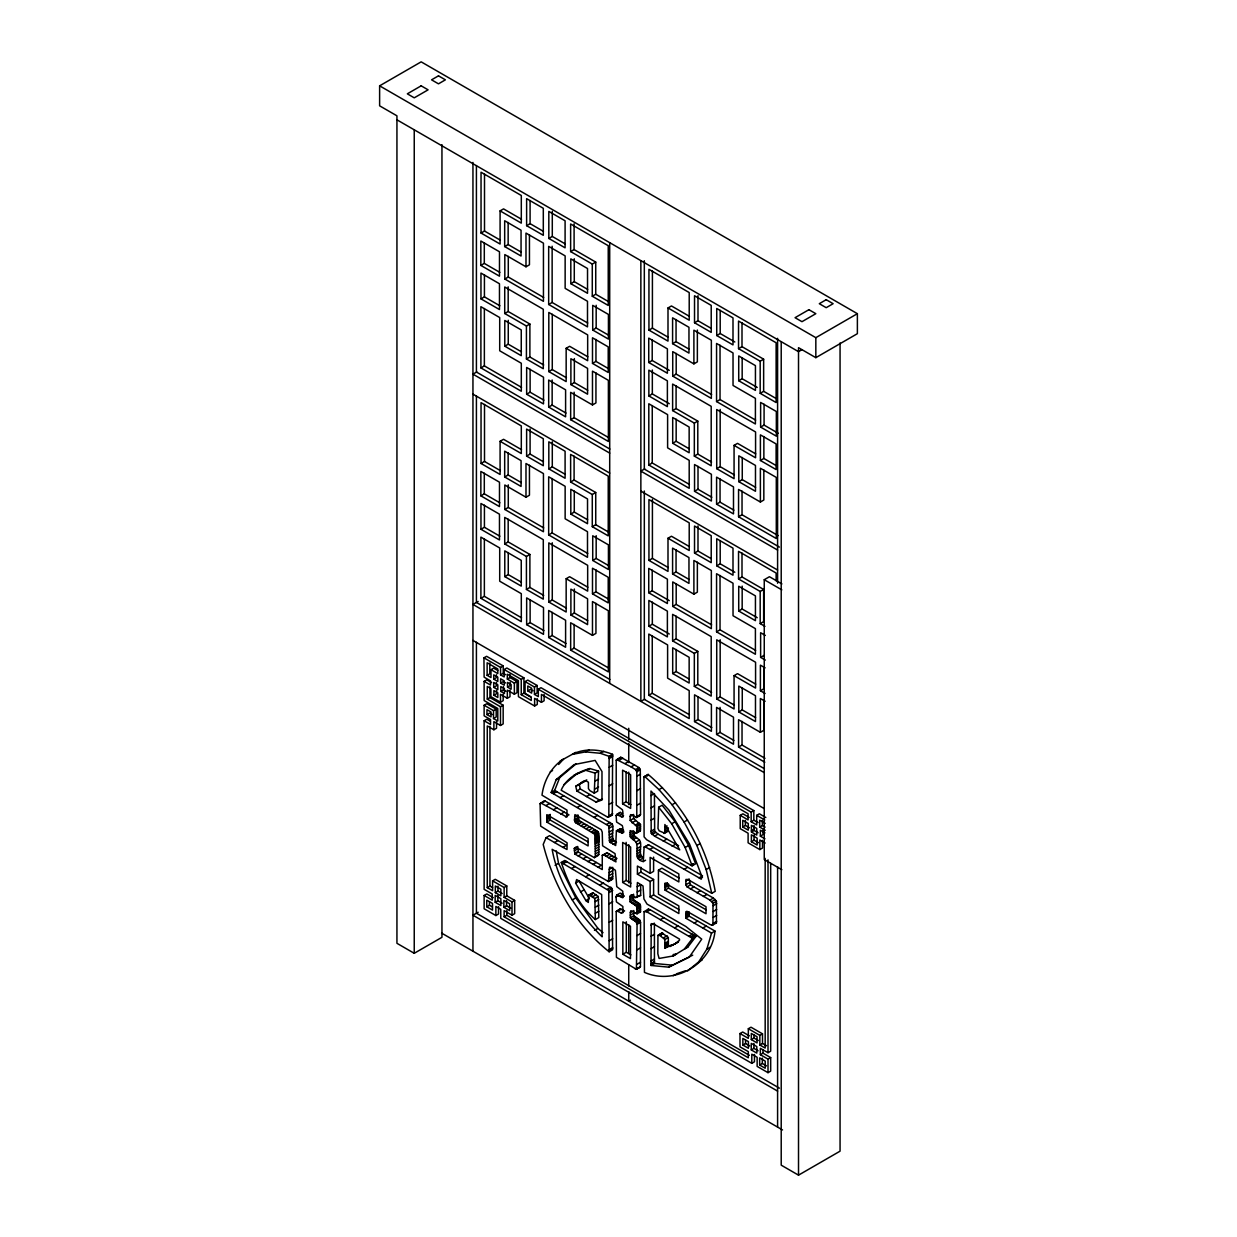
<?xml version="1.0" encoding="UTF-8"?>
<svg xmlns="http://www.w3.org/2000/svg" width="1237" height="1237" viewBox="0 0 1237 1237"><rect width="100%" height="100%" fill="white"/><g stroke="black" fill="none" stroke-linecap="round" stroke-linejoin="round"><path stroke-width="1.5" d="M588.719 894.908L593.203 892.99L598.291 896.531L598.816 917.576L595.353 919.57L594.827 898.526L588.719 894.908L588.302 902.438L585.921 900.629L575.622 883.094L576.643 879.538L601.692 894.552L602.094 936.796C578.236 913.494 558.011 882.584 552.135 849.309L608.48 881.564L612.686 878.919L612.717 867.338L609.253 869.333L608.48 881.564M594.394 857.674L595.353 856.483L594.966 834.418L575.7 822.698L574.509 820.502L574.927 814.611L601.197 829.671L602.233 832.13L602.589 845.768L615.036 853.623L615.933 861.895L603.671 854.813L602.264 855.308L602.264 869.565L574.88 854.025L574.246 848.474L575.777 847.237L594.394 857.674L597.858 855.664L598.816 854.489L598.801 835.068L598.43 832.408L596.713 830.769L579.163 820.703L577.957 814.92L574.494 816.915M608.82 817.054L609.145 756.333L612.609 754.338L612.284 815.059L607.599 817.116L561.181 790.227C566.051 778.475 578.158 771.718 589.941 768.548L598.584 771.13L597.718 791.154L594.255 793.149L589.863 790.613L588.425 788.603L588.425 782.263L586.013 780.717L575.731 786.268L576.844 790.969L596.064 802.071L601.986 800.03L601.986 771.563L595.136 760.399L574.107 764.605L556.233 779.604L551.176 792.453L608.805 826.007L609.578 841.732L615.686 845.551L616.397 830.785L620.711 828.651L623.634 830.336L620.17 832.331L616.397 830.785M609.145 951.763L608.743 890.594L561.258 862.452L564.721 860.457L612.207 888.583L612.609 949.769L609.145 951.763C575.607 925.121 553.681 885.568 543.198 844.454L546.089 837.65L549.553 835.655L566.391 845.366L562.928 847.376L546.089 837.65M616.768 910.927L621.098 912.906L624.561 910.911L620.232 908.932L616.212 911.53L616.413 957.33L636.421 969.344L637.086 924.271L636.081 921.812L630.329 917.777L630.329 912.535L630.824 910.726L637.055 913.834L637.07 907.973L636.189 905.824L630.128 901.819L630.112 896.222L631.04 894.954L635.663 897.552L640.658 895.433L640.658 884.764L637.194 886.759L637.194 897.428M637.055 913.834L640.519 911.839L640.534 905.979L639.653 903.83L633.591 899.825L633.576 894.212M636.421 969.344L640.441 966.746L640.55 922.276L639.544 919.802L633.777 915.782L633.777 910.525M685.762 918.148L689.225 916.153L715.001 931.09L711.538 933.085L685.762 918.148L685.855 911.731L686.937 911.282L710.533 924.75L712.96 924.936L712.976 903.273L709.914 900.057L687.03 886.836L685.824 884.78L685.917 879.461L687.958 879.538L711.77 893.315L715.233 891.32C706.93 846.294 683.087 804.035 648.095 774.393L643.936 776.991L644.09 836.861L646.642 839.737L690.679 865.08L692.148 865.823L695.596 863.813L688.622 845.52L675.139 821.755L662.135 805.241L658.672 807.235L657.976 828.465L659.182 830.847L664.717 833.197L664.887 824.538L679.747 849.865L654.574 836.15L651.203 833.135L650.987 791.031L668.846 809.972L689.519 844.005L701.781 876.244L701.333 879.151L645.157 846.804L644.121 847.036L643.255 861.571C632.927 859.669 639.328 848.412 635.973 841.995L630.251 836.738L630.143 830.599L636.591 833.027L640.426 830.568L640.519 824.692L633.638 818.43L633.607 814.456L630.143 816.466L630.19 820.44L637.055 826.687L636.962 832.578M647.399 775.986L648.095 774.393M637.194 886.759L637.395 882.507L643.024 885.986L643.936 898.943L647.013 904.061L685.886 926.513L701.719 939.146L689.256 957.16L668.629 967.148L650.987 965.463L651.234 923.606L654.636 924.549L679.422 939.053L679.623 940.074L675.093 943.8L664.903 948.052L664.872 939.517L659.831 935.419L657.945 935.419L657.837 953.773L659.105 958.443L673.16 955.954L676.608 953.943L673.098 954.577M650.987 965.463L654.45 963.468L654.404 923.158L650.94 925.168M678.634 845.691L658.038 834.155L654.667 831.14L654.435 793.566L650.987 795.561M613.026 844.314L616.49 842.32C609.068 839.335 614.696 829.764 612.269 824.012L554.64 790.458L551.176 792.453M664.903 948.052L668.367 946.058L668.336 937.522L662.073 932.961L658.61 934.971M712.064 925.353L716.424 922.941L716.439 901.263L713.378 898.062L690.478 884.842L689.179 878.981L685.715 880.976M630.143 816.466L630.607 814.611L636.777 817.441L640.534 814.487L640.287 769.739L639.034 767.605L620.804 757.245L616.212 760.198L616.212 805.101L622.427 809.787L622.876 811.982L622.876 817.116L616.815 814.394L616.119 815.539L616.598 822.033L622.304 825.62L622.845 827.8L622.845 832.996L620.17 832.331M569.005 814.905L545.146 801.004L540.09 803.71L540.662 826.115L567.103 842.799L567.01 849.51L562.928 847.376M639.993 859.885L643.456 857.89C637.024 854.411 643.085 845.258 639.436 839.985L634.179 835.609L633.576 830.8L630.112 832.795M689.225 916.153L689.195 911.916L685.731 913.911M644.106 911.7L648.466 909.087L650.26 909.798L695.967 936.409L692.504 938.404L646.796 911.793L644.106 911.7L644.446 972.359C674.768 985.765 711.816 964.133 715.001 931.09M661.285 934.94L662.073 932.961M609.253 869.333L609.594 867.23L611.093 867.384L615.438 870.291L616.753 886.62L622.799 891.243L622.768 897.753L616.753 895.093L616.011 896.856L616.428 901.912L622.876 906.489L622.845 912.844L621.098 912.906M664.083 833.491L668.181 831.202L668.336 827.816L664.872 829.826M594.255 793.149L595.121 773.14L598.584 771.13M619.551 829.888L619.861 828.79M687.617 970.906L698.719 961.86L706.853 949.166L711.538 933.085M636.777 817.441L636.823 771.749L635.571 769.6L631.071 766.878L616.644 759.58M554.64 790.458L559.696 777.609L576.195 763.755M558.66 764.451L563.593 759.039C551.3 766.677 543.754 780.98 542.007 795.175L567.025 810.111L566.886 817.069L540.615 802.859M592.183 892.898L591.765 895.573M619.057 815.693L622.52 813.699L620.263 812.4L616.119 815.539M544.079 800.865L540.09 803.71M692.504 938.404L684.448 948.98L687.911 946.985L695.967 936.409M635.973 833.228L640.426 830.568M620.232 908.932L616.212 911.53M577.385 773.295L563.995 784.583M647.569 909.705L648.466 909.087M575.731 786.268L586.74 779.851M673.16 955.954L687.911 946.985M441.949 144.667L441.949 937.306L414.24 953.294L396.938 943.305L396.938 115.814L379.62 105.825L379.62 85.832L421.168 61.85L857.38 313.688L857.38 333.681L815.832 357.663L798.514 347.674L798.514 1175.15L781.212 1165.161L781.212 341.675M500.088 210.878L521.303 223.124L521.303 195.477L481.038 172.221L481.038 233.051L500.088 244.045L500.088 210.878L503.552 208.883L521.504 219.243M481.038 233.051L484.502 231.041L500.382 240.21M526.622 225.675L543.306 235.308L543.306 208.295L526.622 198.662L526.622 225.675L530.085 223.665L543.43 231.381M504.681 246.565L521.055 256.028L521.055 230.221L504.681 220.758L504.681 246.565L508.144 244.57L521.241 252.132M480.837 265.414L499.485 276.176L499.485 251.776L480.837 241.014L480.837 265.414L484.301 263.404L499.841 272.372M548.826 238.447L565.093 247.833L565.093 220.789L548.826 211.403L548.826 238.447L552.29 236.453L565.309 243.952M529.451 234.829L529.451 264.795L525.988 266.79L504.82 254.575L504.82 279.036L508.283 277.026L543.692 297.468M480.961 298.859L499.47 309.544L499.47 283.752L480.961 273.068L480.961 298.859L484.425 296.865L499.856 305.771M570.628 251.59L592.276 264.084L592.276 296.246L608.233 305.446L608.233 245.699L570.628 223.99L570.628 251.59L574.092 249.596L595.739 262.089L595.739 294.236L608.496 301.612M504.727 313.502L526.421 326.027L526.421 359.008L543.29 368.734L543.29 309.25L504.727 286.984L504.727 313.502L508.175 311.508L529.884 324.032L529.884 356.998L543.692 364.977M592.276 264.084L595.739 262.089M570.814 283.66L587.529 293.308L587.529 268.522L570.814 258.873L570.814 283.66L574.277 281.665L587.652 289.381M548.671 304.472L587.498 326.893L587.498 301.271L565.139 288.36L565.139 255.873L548.671 246.364L548.671 304.472L552.135 302.477L587.714 323.027M526.421 326.027L529.884 324.032M504.789 346.19L521.256 355.684L521.256 329.939L504.789 320.445L504.789 346.19L508.252 344.195L521.426 351.787M592.276 296.246L595.739 294.236M480.899 367.899L521.303 391.232L521.303 363.245L499.702 350.782L499.702 317.553L480.899 306.699L480.899 367.899L484.363 365.905L521.535 387.367M476.848 371.904L472.951 374.162L609.702 453.113M526.421 359.008L529.884 356.998M592.709 330.016L608.434 339.093L608.434 314.43L592.709 305.353L592.709 330.016L596.172 328.021L608.743 335.273M566.159 348.293L587.668 360.709L587.668 334.887L548.811 312.451L548.811 371.579L566.159 381.599L566.159 348.293L569.623 346.298L587.822 356.797M548.811 371.579L552.274 369.585L566.469 377.78M667.995 307.967L689.21 320.213L689.21 292.55L648.946 269.31L648.946 330.124L667.995 341.118L667.995 307.967L671.459 305.956L689.411 316.332M526.653 394.216L543.507 403.942L543.507 377.192L526.653 367.466L526.653 394.216L530.116 392.206L543.893 400.169M648.946 330.124L652.409 328.13L668.289 337.299M592.492 363.4L608.217 372.476L608.217 346.87L592.492 337.794L592.492 363.4L595.956 361.405L608.527 368.657M570.891 384.568L587.575 394.201L587.575 368.363L570.891 358.73L570.891 384.568L574.355 382.573L587.699 390.273M548.687 407.081L565.603 416.838L565.603 389.825L548.687 380.053L548.687 407.081L552.15 405.087L565.989 413.065M694.529 322.749L711.213 332.382L711.213 305.384L694.529 295.751L694.529 322.749L697.993 320.754L711.337 328.454M500.088 441.3L521.303 453.546L521.303 425.899L481.038 402.643L481.038 463.473L500.088 474.467L500.088 441.3L503.552 439.305L521.504 449.665M672.588 343.654L688.963 353.102L688.963 327.295L672.588 317.832L672.588 343.654L676.051 341.659L689.148 349.221M648.745 362.487L667.392 373.249L667.392 348.865L648.745 338.103L648.745 362.487L652.208 360.493L669.294 370.358M481.038 463.473L484.502 461.463L500.382 470.632M592.477 404.947L592.477 371.146L608.388 380.347L608.388 441.47L570.659 419.683L570.659 392.345L592.477 404.947L595.94 402.937L595.94 372.909M570.659 419.683L574.123 417.689L608.573 437.573M716.733 335.521L733 344.907L733 317.863L716.733 308.477L716.733 335.521L720.197 333.526L734.824 341.984M526.622 456.097L543.306 465.73L543.306 438.718L526.622 429.084L526.622 456.097L530.085 454.087L543.43 461.803M697.359 330.047L697.359 361.869L693.895 363.864L672.727 351.648L672.727 376.11L676.191 374.115L711.6 394.557M504.681 476.987L521.071 486.45L521.071 460.643L504.681 451.18L504.681 476.987L508.144 474.993L521.256 482.569M648.868 395.948L667.377 406.633L667.377 380.841L648.868 370.157L648.868 395.948L652.332 393.938L669.294 403.741M480.853 495.836L499.485 506.598L499.485 482.198L480.853 471.436L480.853 495.836L484.301 493.826L499.841 502.81M738.535 348.679L760.183 361.173L760.183 393.32L776.125 402.535L776.125 342.773L738.535 321.063L738.535 348.679L741.999 346.669L763.646 359.178L763.646 391.325L776.403 398.685M548.826 468.869L565.093 478.255L565.093 451.211L548.826 441.825L548.826 468.869L552.29 466.875L565.309 474.374M672.619 410.576L694.328 423.116L694.328 456.082L711.198 465.823L711.198 406.339L672.619 384.073L672.619 410.576L676.082 408.581L697.792 421.121L697.792 454.087L711.584 462.05M760.183 361.173L763.646 359.178M529.451 465.251L529.451 495.217L525.988 497.212L504.82 484.997L504.82 509.458L508.283 507.464L543.692 527.89M480.961 529.281L499.47 539.966L499.47 514.175L480.961 503.49L480.961 529.281L484.425 527.287L499.856 536.193M738.721 380.749L755.436 390.397L755.436 365.611L738.721 355.947L738.721 380.749L742.169 378.738L757.23 387.428M379.62 85.832L815.832 337.67L857.38 313.688M570.628 482.013L592.276 494.522L592.276 526.668L608.233 535.868L608.233 476.121L570.628 454.412L570.628 482.013L574.092 480.018L595.739 492.512L595.739 524.674L608.496 532.034M801.777 349.777L798.514 351.664L396.938 119.819M716.563 401.561L755.405 423.982L755.405 398.36L733.031 385.449L733.031 352.962L716.563 343.453L716.563 401.561L720.027 399.566L755.621 420.116M694.328 423.116L697.792 421.121M672.696 443.263L689.148 452.773L689.148 427.028L672.696 417.518L672.696 443.263L676.16 441.269L689.318 448.861M760.183 393.32L763.646 391.325M504.727 543.924L526.421 556.464L526.421 589.43L543.29 599.156L543.29 539.688L504.727 517.406L504.727 543.924L508.175 541.93L529.884 554.454L529.884 587.42L543.692 595.399M592.276 494.522L595.739 492.512M648.807 464.988L689.195 488.306L689.195 460.334L667.609 447.856L667.609 414.627L648.807 403.772L648.807 464.988L652.255 462.978L689.426 484.44M644.755 468.854L640.859 471.111L777.594 550.048M570.814 514.082L587.529 523.73L587.529 498.944L570.814 489.295L570.814 514.082L574.277 512.087L587.652 519.803M548.671 534.91L587.498 557.315L587.498 531.694L565.139 518.782L565.139 486.296L548.671 476.786L548.671 534.91L552.135 532.9L587.73 553.449M694.328 456.082L697.792 454.087M526.421 556.464L529.884 554.454M760.616 427.09L776.341 436.166L776.341 411.504L760.616 402.442L760.616 427.09L764.079 425.095L778.228 433.259M504.789 576.612L521.256 586.106L521.256 560.361L504.789 550.867L504.789 576.612L508.252 574.617L521.426 582.21M592.276 526.668L595.739 524.674M734.067 445.366L755.575 457.783L755.575 431.96L716.718 409.54L716.718 468.668L734.067 478.688L734.067 445.366L737.53 443.372L755.714 453.871M480.899 598.321L521.303 621.654L521.303 593.667L499.702 581.204L499.702 547.976L480.899 537.121L480.899 598.321L484.363 596.327L521.535 617.789M478.147 601.445L472.951 604.445L764.28 772.646M716.718 468.668L720.166 466.674L734.376 474.869M694.545 491.29L711.399 501.016L711.399 474.281L694.545 464.54L694.545 491.29L698.008 489.295L711.801 497.243M526.421 589.43L529.884 587.42M760.399 460.473L776.109 469.55L776.109 443.944L760.399 434.867L760.399 460.473L763.863 458.479L776.434 465.73M592.724 560.438L608.434 569.515L608.434 544.852L592.724 535.776L592.724 560.438L596.172 558.444L608.759 565.696M566.159 578.715L587.668 591.131L587.668 565.309L548.811 542.873L548.811 602.002L566.159 612.021L566.159 578.715L569.623 576.72L587.822 587.219M738.798 481.657L755.482 491.275L755.482 465.437L738.798 455.819L738.798 481.657L742.262 479.647L755.606 487.347M716.594 504.155L733.495 513.927L733.495 486.899L716.594 477.142L716.594 504.155L720.042 502.16L733.881 510.154M548.811 602.002L552.274 600.007L566.469 608.202M667.995 538.234L689.21 550.496L689.21 522.834L648.946 499.593L648.946 560.407L667.995 571.401L667.995 538.234L671.459 536.24L689.411 546.599M526.653 624.639L543.507 634.365L543.507 607.614L526.653 597.888L526.653 624.639L530.116 622.628L543.893 630.592M648.946 560.407L652.409 558.413L668.289 567.567M592.492 593.822L608.217 602.898L608.217 577.292L592.492 568.216L592.492 593.822L595.956 591.827L608.527 599.079M483.93 657.837L486.589 656.306L503.227 665.908L503.227 673.299L500.552 674.83L500.552 667.439L483.93 657.837L484.131 677.18L490.532 680.86L490.532 685.051L484.131 681.355L484.131 700.559L497.784 708.445L497.784 721.001L493.517 718.542L493.517 710.656L484.131 705.245L484.131 715.836L490.532 719.532L490.532 724.449L484.131 720.754L484.131 889.326L492.249 893.995L492.249 900.165L484.131 895.48L484.131 908.778L495.867 915.55L498.526 914.004L498.526 906.721M760.384 502.021L760.384 468.235L776.295 477.42L776.295 538.543L738.566 516.772L738.566 489.435L760.384 502.021L763.832 500.026L763.832 469.983M738.566 516.772L742.03 514.762L778.119 535.606M570.891 614.99L587.575 624.623L587.575 598.785L570.891 589.152L570.891 614.99L574.355 612.995L587.699 620.696M490.981 669.665L497.8 673.608L497.8 668.923L487.131 662.769L487.131 675.325L490.981 677.551L490.981 669.665L493.64 668.119L497.738 670.485M694.529 553.032L711.213 562.665L711.213 535.667L694.529 526.034L694.529 553.032L697.993 551.037L711.337 558.737M548.687 637.503L565.603 647.26L565.603 620.247L548.687 610.475L548.687 637.503L552.15 635.509L565.989 643.487M487.131 675.325L489.806 673.794L489.806 663.032M500.552 667.439L503.227 665.908M500.552 674.83L504.186 676.933L504.186 669.542L506.845 667.995L523.916 677.845L523.916 693.122L530.596 696.972M484.131 681.355L486.806 679.824L491.599 682.592M672.588 573.937L688.963 583.385L688.963 557.578L672.588 548.115L672.588 573.937L676.051 571.927L689.148 579.504M493.764 679.159L497.8 681.479L497.8 677.18L493.764 674.861L493.764 679.159L496.424 677.613L496.424 674.753M648.745 592.77L667.392 603.532L667.392 579.148L648.745 568.386L648.745 592.77L652.208 590.776L669.294 600.641M537.275 698.735L537.275 704.471L534.616 706.002L518.411 696.647L518.411 680.644L507.325 674.242L507.325 679.067L509.984 677.52L517.02 681.587L517.02 692.674L514.36 694.204L507.325 690.138L507.325 698.271L509.984 696.725L509.984 690.231M500.629 683.118L504.248 685.205L504.248 680.876L500.629 678.788L500.629 683.118L503.289 681.572L505.717 682.979M493.764 687.37L497.815 689.705L497.815 684.788L493.764 682.453L493.764 687.37L496.424 685.839L496.424 682.546M592.477 635.37L592.477 601.569L608.388 610.769L608.388 671.892L570.659 650.105L570.659 622.768L592.477 635.37L595.94 633.375L595.94 603.331M570.659 650.105L574.123 648.111L608.573 667.995M716.733 565.804L733 575.19L733 548.146L716.733 538.76L716.733 565.804L720.197 563.809L734.824 572.252M507.526 687.092L511.144 689.195L511.144 684.509L507.526 682.422L507.526 687.092L510.185 685.561L510.185 682.437M507.325 679.067L514.36 683.133L517.02 681.587M503.165 694.374L503.165 700.668L500.49 702.214L490.903 696.663L490.903 688.545L487.27 686.458L487.27 699.106L489.945 697.575L503.165 705.214L503.165 723.923L500.49 725.454L493.888 721.65L493.888 729.768L496.547 728.237L496.547 721.728M493.919 695.24L497.815 697.498L497.815 692.813L493.919 690.571L493.919 695.24L496.578 693.71L496.578 690.586M504.186 669.542L521.241 679.391L523.916 677.845M500.815 691.452L504.449 693.54L504.449 688.684L500.815 686.581L500.815 691.452L503.49 689.906L505.902 691.297M484.131 705.245L486.806 703.714L496.192 709.126L496.192 716.996L493.517 718.542M525.076 681.602L527.751 680.072L537.136 685.484L537.136 692.875L534.461 694.405L534.461 687.03L525.076 681.602L525.076 693.431L531.261 697.003L531.261 700.436L521.241 694.653L521.241 679.391M697.359 562.201L697.359 592.152L693.895 594.147L672.727 581.931L672.727 606.393L676.191 604.398L711.6 624.84M493.517 710.656L496.192 709.126M521.241 694.653L523.916 693.122M527.797 690.895L531.647 693.107L531.647 688.189L527.797 685.978L527.797 690.895L530.472 689.349L533.023 690.834M534.461 687.03L537.136 685.484M486.961 714.569L491.012 716.903L491.012 711.986L486.961 709.636L486.961 714.569L489.62 713.022L492.326 714.584M487.27 699.106L500.49 706.744L503.165 705.214M534.461 694.405L538.311 696.632L538.311 689.241L540.971 687.695L753.828 810.591L753.828 820.193L757.987 822.59M484.131 720.754L486.806 719.223L489.945 721.032M648.868 626.216L667.377 636.9L667.377 611.124L648.868 600.44L648.868 626.216L652.332 624.221L669.294 634.024M738.535 578.962L741.999 576.952L763.646 589.446L763.646 621.608L760.183 623.603L760.183 591.456L738.535 578.962L738.535 551.346L776.125 573.056L776.125 580.771M534.616 706.002L534.616 698.379L541.435 702.307L544.11 700.776L544.11 694.467M781.83 869.688L764.25 859.545L764.25 579.72L769.445 576.72L781.908 583.926M672.619 640.859L694.328 653.399L694.328 686.365L711.198 696.106L711.198 636.622L672.619 614.356L672.619 640.859L676.082 638.864L697.792 651.404L697.792 684.37L711.584 692.333M760.183 591.456L763.646 589.446M738.721 611.016L755.436 620.68L755.436 595.878L738.721 586.23L738.721 611.016L742.169 609.021L757.23 617.711M716.563 631.844L755.405 654.265L755.405 628.643L733.031 615.732L733.031 583.23L716.563 573.736L716.563 631.844L720.027 629.834L755.621 650.384M694.328 653.399L697.792 651.404M672.696 673.547L689.148 683.056L689.148 657.311L672.696 647.801L672.696 673.547L676.16 671.552L689.318 679.144M648.807 695.256L689.195 718.589L689.195 690.617L667.609 678.139L667.609 644.91L648.807 634.055L648.807 695.256L652.255 693.261L689.426 714.723M644.755 699.137L640.859 701.379L640.859 260.636M612.609 754.338C600.022 749.328 584.622 747.875 572.375 754.354L585.627 751.88L600.332 753.287L609.145 756.333M694.328 686.365L697.792 684.37M550.249 771.873L552.568 770.543M585.627 751.88L589.09 749.885M765.332 635.447L760.616 632.725L760.616 657.373L764.079 655.378M734.067 675.649L755.575 688.066L755.575 662.243L716.718 639.823L716.718 698.951L734.067 708.971L734.067 675.649L737.53 673.655L755.714 684.154M600.332 753.287L603.795 751.292M556.233 779.604L559.696 777.609M573.922 775.305L589.941 768.548M609.207 757.523L612.671 755.529M609.238 758.544L612.702 756.549M552.228 793.056L555.691 791.062M716.718 698.951L720.166 696.941L734.376 705.152M553.264 793.659L556.727 791.665M541.682 802.999L545.146 801.004M616.212 760.198L620.804 757.245M619.366 760.167L622.814 758.173M580.524 782.99L583.988 780.995M609.253 767.249L612.717 765.255M546.043 805.519L549.506 803.524M560.145 797.633L563.608 795.638M694.545 721.573L711.399 731.299L711.399 704.549L694.545 694.823L694.545 721.573L698.008 719.578L711.801 727.526M576.844 790.969L580.308 788.974L599.528 800.076L602.481 799.056M625.211 763.476L628.674 761.466M595.121 781.073L598.584 779.078M553.403 809.802L556.866 807.807M765.115 667.872L760.399 665.15L760.399 690.756L763.863 688.762L763.863 666.805M631.071 766.878L634.535 764.883M546.8 816.389L550.264 814.394M595.121 788.959L598.584 786.948M546.8 817.24L550.264 815.245M546.8 818.09L550.264 816.095L550.264 820.069L588.271 842.026M546.8 818.971L550.264 816.977M586.493 796.551L589.956 794.541M546.8 819.868L550.264 817.873M635.571 769.6L639.034 767.605M609.253 785.758L612.702 783.763M546.8 822.064L588.116 845.922L588.116 838.531L546.8 814.673L546.8 822.064L550.264 820.069M560.748 814.116L564.211 812.106M636.251 770.527L639.715 768.533M738.798 711.924L755.482 721.558L755.482 695.72L738.798 686.087L738.798 711.924L742.262 709.93L755.606 717.63M636.823 771.749L640.287 769.739M577.169 807.452L580.632 805.457M565.541 816.915L567.845 815.585M637.009 776.109L640.472 774.115M596.064 802.071L599.528 800.076M716.594 734.438L733.495 744.21L733.495 717.182L716.594 707.409L716.594 734.438L720.042 732.443L733.881 740.437M643.936 776.991L647.399 774.996M574.447 819.482L577.911 817.471M574.509 820.502L577.957 818.507M574.726 821.368L578.189 819.373M575.128 822.079L578.591 820.085M575.7 822.698L579.163 820.703M576.488 823.254L579.952 821.244M609.269 804.282L612.717 802.287M578.359 824.29L581.823 822.296M637.055 790.629L640.519 788.634M594.193 817.286L597.657 815.291M581.003 825.759L584.452 823.749M554.532 842.521L557.995 840.526M622.598 803.803L630.638 808.441L630.638 774.779L622.598 770.156L622.598 803.803L626.061 801.808L630.885 804.591M583.632 827.244L587.096 825.249M493.888 729.768L487.27 725.949L487.27 887.625L492.604 890.702L492.604 880.852L495.264 879.306L506.783 885.955L506.783 895.804L514.669 900.366L514.669 913.664L512.01 915.194L504.124 910.648L504.124 916.803L748.323 1057.79L748.323 1051.636L740.004 1046.842L740.004 1033.544L742.679 1031.998L749.328 1035.833M586.276 828.744L589.724 826.749M609.269 815.709L612.717 813.714M607.599 817.116L612.284 815.059M487.27 887.625L489.945 886.079L492.604 887.625M588.905 830.259L592.368 828.249M644.632 776.388L658.981 789.608L662.444 787.598M616.815 814.394L620.263 812.4M764.806 762.208L738.566 747.055L738.566 719.718L760.368 732.304L763.832 730.309L763.832 700.266M637.07 805.132L640.534 803.138M591.533 831.759L594.997 829.764M738.566 747.055L742.03 745.045L764.992 758.312M606.578 824.445L610.042 822.45M484.131 895.48L486.806 893.934L493.285 897.675M593.25 832.764L596.713 830.769M621.268 816.977L623.572 815.647M594.348 833.583L597.811 831.573M608.805 826.007L612.269 824.012M594.966 834.418L598.43 832.408M495.326 892.635L500.861 895.835L500.861 889.187L495.326 885.986L495.326 892.635L497.985 891.104L502.145 893.501M492.604 880.852L504.124 887.501L506.783 885.955M595.26 835.501L598.723 833.506M574.246 848.474L577.71 846.479L578.344 852.03L601.275 865.312L597.811 867.307M609.253 828.156L612.717 826.161M595.337 837.062L598.801 835.068M574.339 850.824L577.803 848.814M595.353 838.701L598.816 836.691M595.353 839.784L598.816 837.789M609.253 831.991L612.717 829.996M651.002 807.885L654.45 805.875M630.19 820.44L633.638 818.43M637.07 816.482L640.534 814.487M595.353 840.866L598.816 838.872M636.034 817.564L640.225 815.446M574.695 853.607L578.143 851.566L574.818 853.886M595.353 841.949L598.816 839.954M555.073 865.328L558.536 863.318L556.248 850.87M574.88 854.025L578.344 852.03M595.353 843.031L598.816 841.036M609.284 834.975L612.748 832.965M617.248 830.645L620.711 828.651M486.775 906.783L492.527 910.107L492.527 903.458L486.775 900.134L486.775 906.783L489.435 905.237L492.311 906.907M562.356 863.086L565.819 861.091M595.353 844.113L598.816 842.119M631.968 822.821L635.431 820.827M495.171 902.268L500.861 905.561L500.861 898.665L495.171 895.387L495.171 902.268L497.846 900.737L502.114 903.196M478.147 912.226L472.951 915.225L777.594 1091.111M504.124 887.501L504.124 897.351L506.783 895.804M618.67 831.45L622.134 829.439M563.283 863.627L566.747 861.632M578.174 855.973L581.637 853.963M609.269 837.913L612.732 835.918M595.353 846.433L598.816 844.423M635.385 825.048L638.833 823.038M609.253 840.387L612.702 838.392M621.732 833.212L624.036 831.867M595.353 848.891L598.816 846.897M635.88 825.388L639.343 823.378M658.981 789.608L672.047 804.73L675.51 802.736M636.467 825.806L639.931 823.811M609.578 841.732L613.042 839.722M637.055 826.687L640.519 824.692M595.353 851.381L598.816 849.386M610.413 842.753L613.877 840.743M583.06 858.787L586.508 856.793M650.987 820.193L654.45 818.183M637.086 828.821L640.55 826.811M504.124 897.351L512.01 901.897L514.669 900.366M595.353 853.917L598.816 851.906M503.876 907.293L509.644 910.618L509.644 903.737L503.876 900.412L503.876 907.293L506.551 905.762L510.866 908.252M571.68 868.482L575.143 866.488M630.112 834.898L633.576 832.903M637.07 830.893L640.534 828.883M635.153 832.996L640.055 831.017M595.353 856.483L598.816 854.489M630.251 836.738L633.715 834.743M587.946 861.617L591.41 859.607M630.715 837.619L634.179 835.609M602.264 855.308L607.135 852.819L616.969 858.493L613.506 860.504M631.488 838.547L634.952 836.552M603.671 854.813L607.135 852.819M632.973 839.676L636.437 837.665M606.176 856.267L609.64 854.272M592.863 864.447L596.327 862.452M650.956 831.249L654.404 829.238M504.124 916.803L506.783 915.256L749.328 1055.3M608.65 857.689L612.114 855.695M635.973 841.995L639.436 839.985M651.203 833.135L654.667 831.14M652.085 834.527L655.548 832.532M664.872 827.321L667.191 825.991M658.672 807.235L671.676 823.749L675.139 821.755M611.078 859.096L614.542 857.102M636.978 844.5L640.441 842.505M654.574 836.15L658.038 834.155M585.89 876.693L589.353 874.698M575.622 883.094L579.086 881.084L589.384 898.619L585.921 900.629M664.903 832.114L668.367 830.12M637.07 848.582L640.534 846.587M672.047 804.73L684.061 821.986L687.525 819.992M637.086 851.164L640.55 849.17M644.121 847.036L648.621 844.809L653.306 847.422L702.539 875.842L699.075 877.853M645.157 846.804L648.621 844.809M637.101 853.746L640.55 851.752M637.055 856.128L640.519 854.133M663.279 841.129L666.728 839.119M609.238 872.642L612.702 870.632M649.842 849.417L653.306 847.422M637.287 857.535L640.751 855.525M580.447 891.954L583.91 889.96M638.014 858.602L641.477 856.607M609.207 875.58L612.671 873.569M572.298 899.933L575.762 897.923L597.904 928.384L603.007 932.667M609.238 878.548L612.702 876.554M600.1 884.872L603.563 882.878M609.222 880.914L612.686 878.919M643.255 861.571L645.559 860.241M672.108 846.232L675.572 844.237M588.302 895.727L593.203 892.99M592.755 896.624L596.219 894.629M607.491 889.187L610.954 887.192M594.827 898.526L598.291 896.531M622.675 882.429L630.638 887.022L630.638 847.051L622.675 842.443L622.675 882.429L626.138 880.435L630.916 883.187M608.743 890.594L612.207 888.583M653.6 857.148L653.6 871.358L650.136 873.368L637.411 866.024L637.411 874.142L640.874 872.131L653.6 879.476L653.6 894.939L679.128 909.69M762.502 840.356L762.502 848.041L759.843 849.587L748.107 842.814L748.107 833.212L740.221 828.651L740.221 815.353L742.896 813.822L749.205 817.456M692.148 865.823L685.159 847.531L688.622 845.52M609.269 892.449L612.732 890.454M667.037 859.344L670.5 857.349M595.337 901.587L598.801 899.593M538.311 689.241L751.168 812.137L753.828 810.591M711.77 893.315L706.188 869.58L696.879 845.52L700.343 843.526M637.411 874.142L650.136 881.486L650.136 896.949L678.866 913.54L678.866 905.932L658.44 894.15L658.44 870.152L661.903 868.158L679.19 878.146M595.353 907.169L598.816 905.159M616.753 895.093L620.216 893.099L622.938 894.119L619.474 896.114M751.168 812.137L751.168 821.739L756.704 824.94L756.704 815.338L759.379 813.791L765.827 817.518M616.011 896.856L618.314 895.526M751.168 821.739L753.828 820.193M609.269 903.737L612.732 901.742M621.314 897.088L623.618 895.758M742.726 826.965L748.261 830.166L748.261 823.517L742.726 820.317L742.726 826.965L745.385 825.435L749.545 827.831M621.995 897.413L624.298 896.067M650.136 881.486L653.6 879.476M595.353 913.246L598.816 911.252M630.112 896.222L632.416 894.877M637.194 892.032L640.658 890.037M630.143 897.985L633.607 895.975M630.143 899.825L633.607 897.83M690.679 865.08L692.983 863.751M684.216 869.271L687.679 867.276M635.663 897.552L637.967 896.222M691.406 865.452L693.71 864.122M751.431 830.769L754.106 829.223M630.128 901.819L633.591 899.825M765.239 823.394L759.688 820.193L759.688 827.089L762.363 825.558L765.131 827.151M751.431 832.006L756.766 835.083L756.766 828.434L751.431 825.357L751.431 832.006L754.106 830.46L758.095 832.764M631.628 903.103L635.091 901.108M617.866 911.221L621.33 909.226M665.042 883.991L667.361 882.661M665.042 884.919L667.361 883.574M633.344 904.108L636.808 902.113M665.042 885.831L668.506 883.821L668.506 888.089L706.203 909.86M665.042 886.743L668.506 884.749M634.998 905.051L638.462 903.056M665.042 887.671L668.506 885.677M650.136 896.949L653.6 894.939M636.189 905.824L639.653 903.83M594.456 930.379L597.904 928.384M609.238 922.23L612.702 920.235M665.042 890.099L706.018 913.756L706.018 906.721L665.042 883.079L665.042 890.099L668.506 888.089M636.839 906.767L640.302 904.773M764.945 832.888L760.338 830.228L760.338 836.135L762.997 834.604L762.997 830.166M751.385 841.717L757.137 845.041L757.137 838.145L751.385 834.82L751.385 841.717L754.044 840.17L758.374 842.675M637.07 907.973L640.534 905.979M630.329 912.535L632.633 911.19M706.188 869.58L709.651 867.585M637.04 909.752L640.503 907.757M630.329 915.133L633.777 913.138M637.055 911.715L640.503 909.721M635.277 913.293L637.581 911.963M685.824 884.78L689.287 882.785M630.329 917.777L633.777 915.782M700.188 878.486L702.508 877.157M687.03 886.836L690.478 884.842M631.597 919.153L635.06 917.158M646.796 911.793L650.26 909.798M633.189 920.096L636.653 918.086M634.751 920.962L638.199 918.952M690.37 888.97L693.833 886.96M636.081 921.812L639.544 919.802M636.823 922.879L640.287 920.885M637.086 924.271L640.55 922.276M609.253 940.754L612.717 938.744M696.895 892.727L700.358 890.733M660.326 919.663L663.79 917.668M609.238 949.66L612.702 947.65M609.207 950.634L612.671 948.64M703.42 896.454L706.884 894.459M637.07 935.559L640.534 933.548M709.914 900.057L713.378 898.062M685.824 915.303L689.287 913.308M651.002 936.239L654.45 934.244M711.909 901.495L715.373 899.485M685.793 916.679L689.256 914.669M622.845 954.237L630.468 958.629L630.468 926.25L622.845 921.859L622.845 954.237L626.309 952.243L630.885 954.871M712.976 903.273L716.439 901.263M657.945 935.419L661.408 933.409M659.831 935.419L663.295 933.425M674.629 927.92L678.077 925.925M713.285 905.639L716.749 903.644M637.055 949.861L640.519 947.867M663.681 937.723L667.145 935.729M664.872 939.517L668.336 937.522M713.239 911.514L716.702 909.52M694.204 923.08L697.668 921.07M651.002 948.655L654.466 946.645M664.887 943.29L668.351 941.295M664.918 945.022L668.367 943.027M713.223 917.421L716.687 915.426M664.903 946.398L668.367 944.388M637.086 964.18L640.55 962.185M670.006 946.552L678.556 941.805L675.093 943.8M688.916 936.177L692.38 934.167M702.832 928.059L706.296 926.049M713.239 923.343L716.702 921.333M635.401 969.128L639.885 967.349M690.602 937.167L694.065 935.172M636.978 968.741L640.441 966.746M650.987 961.041L654.45 959.046M691.452 937.723L694.916 935.729M650.987 963.577L654.45 961.582M650.987 964.52L654.45 962.51M668.629 967.148L692.72 955.165M706.853 949.166L710.316 947.155M630.468 1000.176L628.736 1001.181L628.736 991.626M673.144 975.761L675.448 974.431M698.719 961.86L702.183 959.866M740.004 1033.544L748.323 1038.338L748.323 1028.736L750.998 1027.205L762.502 1033.838L762.502 1043.456L766.507 1045.76M751.307 1039.59L757.059 1042.915L757.059 1036.761L751.307 1033.436L751.307 1039.59L753.967 1038.044L758.296 1040.533M742.865 1045.064L748.416 1048.265L748.416 1041.616L742.865 1038.415L742.865 1045.064L745.54 1043.533L749.684 1045.93M748.323 1028.736L759.843 1035.384L762.502 1033.838M751.261 1049.919L756.812 1053.12L756.812 1046.579L751.261 1043.379L751.261 1049.919L753.921 1048.373L758.08 1050.77M759.843 1035.384L759.843 1044.987L762.502 1043.456M770.682 863.364L770.682 1051.187L768.007 1052.718L760.338 1048.296L760.338 1054.697L762.997 1053.151L770.682 1057.589L770.682 1071.134L768.007 1072.665L757.137 1066.387L757.137 1057.279L751.802 1054.202L751.802 1063.31L754.462 1061.779L754.462 1054.481M760.338 1054.697L768.007 1059.119L770.682 1057.589M759.657 1065.026L765.208 1068.227L765.208 1061.099L759.657 1057.882L759.657 1065.026L762.332 1063.495L766.492 1065.892M798.514 1175.15L840.062 1151.168L840.062 342.974M560.129 761.033L575.839 752.359M716.424 922.941L713.996 922.74M668.181 831.202L666.047 830.877M676.608 973.766L685.654 970.72M668.367 946.058L673.469 944.558M639.127 895.557L640.658 895.433M654.45 963.468L672.078 965.138M586.477 770.543L595.121 773.14M638.74 911.282L640.519 911.839M610.63 879.09L611.944 879.569M504.82 279.036L543.445 301.333L543.445 243.163L525.988 233.082L525.988 266.79M672.727 376.11L711.352 398.407L711.352 340.237L693.895 330.171L693.895 363.864M609.826 449.046L476.415 372.028L476.415 165.588M779.387 547.094L644.322 469.101L644.322 260.729M472.951 394.139L609.702 473.091M640.859 491.089L777.594 570.041M764.25 579.72L781.83 589.863M760.183 623.603L764.961 626.37M504.82 509.458L543.445 531.755L543.445 473.585L525.988 463.504L525.988 497.212M672.727 606.393L711.352 628.69L711.352 570.52L693.895 560.454L693.895 594.147M760.616 657.373L765.332 660.094M760.399 690.756L765.115 693.478M765.146 701.271L760.368 698.518L760.368 732.304M609.826 679.469L476.415 602.45L476.415 396.01M764.389 768.703L644.322 699.384L644.322 491.012M472.951 640.426L764.28 808.627M756.704 815.338L764.775 819.992M503.227 673.299L505.639 674.691M740.221 815.353L748.107 819.915L748.107 813.76L541.435 694.436L541.435 702.307M759.688 827.089L765.239 830.29M760.338 836.135L764.945 838.794M765.177 843.062L759.843 839.985L759.843 849.587M507.325 698.271L500.49 694.328L500.49 702.214M658.44 870.152L678.866 881.95L678.866 873.956L650.136 857.365L650.136 873.368M759.843 1044.987L765.177 1048.064L765.177 858.385M751.802 1063.31L500.769 918.38L500.769 909.272L495.867 906.443L495.867 915.55M779.403 1088.158L476.415 913.231L476.415 642.266M441.624 933.115L782.542 1129.953M595.353 919.57C578.359 904.927 568.293 883.404 561.258 862.452M671.676 823.749L685.159 847.531M684.061 821.986L696.879 845.52M558.536 863.318L575.762 897.923M579.194 784.273L580.308 788.974M815.832 337.67L815.832 357.663M777.594 338.32L777.594 583.245M777.594 866.735L777.594 1127.093M768.007 859.854L768.007 1052.718M768.007 1059.119L768.007 1072.665M764.079 404.236L764.079 425.095M763.863 436.537L763.863 458.479M762.997 1049.95L762.997 1053.151M762.363 820.378L762.363 825.558M762.332 1058.13L762.332 1063.495M754.106 825.62L754.106 830.46M754.044 835.006L754.044 840.17M753.967 1034.967L753.967 1038.044M753.921 1043.471L753.921 1048.373M745.54 1040.209L745.54 1043.533M745.385 820.44L745.385 825.435M742.169 357.771L742.169 378.738M742.262 457.504L742.262 479.647M742.169 586.137L742.169 609.021M742.262 687.787L742.262 709.93M741.999 322.749L741.999 346.669M742.03 491.074L742.03 514.762M741.999 553.032L741.999 576.952M742.03 721.357L742.03 745.045M720.197 310.348L720.197 333.526M720.027 345.2L720.027 399.566M720.166 409.447L720.166 466.674M720.042 478.997L720.042 502.16M720.197 540.631L720.197 563.809M720.027 575.483L720.027 629.834M720.166 639.73L720.166 696.941M720.042 707.348L720.042 732.443M697.993 295.674L697.993 320.754M698.008 466.364L698.008 489.295M697.993 525.957L697.993 551.037M698.008 696.647L698.008 719.578M676.191 353.411L676.191 374.115M676.16 419.204L676.16 441.269M676.191 583.694L676.191 604.398M676.16 649.487L676.16 671.552M676.051 319.533L676.051 341.659M676.082 385.851L676.082 408.581M676.051 549.816L676.051 571.927M676.082 616.134L676.082 638.864M652.409 271.104L652.409 328.13M652.208 339.85L652.208 360.493M652.332 370.002L652.332 393.938M652.255 405.597L652.255 462.978M652.409 499.485L652.409 558.413M652.208 570.133L652.208 590.776M652.332 602.125L652.332 624.221M652.255 635.88L652.255 693.261M640.874 867.261L640.874 872.131M628.736 728.284L628.736 739.726M628.736 743.545L628.736 762.626M628.736 772.166L628.736 804.607M628.736 844.685L628.736 882.862M628.736 924.843L628.736 953.464M628.736 964.922L628.736 985.904M626.309 921.766L626.309 952.243M626.061 771.888L626.061 801.808M626.138 842.351L626.138 880.435M609.702 242.653L609.702 683.396M596.172 305.261L596.172 328.021M596.172 535.683L596.172 558.444M595.956 339.448L595.956 361.405M595.956 569.87L595.956 591.827M574.355 358.575L574.355 382.573M574.355 588.998L574.355 612.995M574.092 223.835L574.092 249.596M574.277 258.78L574.277 281.665M574.123 392.175L574.123 417.689M574.092 456.097L574.092 480.018M574.277 491.104L574.277 512.087M574.123 624.422L574.123 648.111M552.29 211.341L552.29 236.453M552.274 314.275L552.274 369.585M552.29 441.764L552.29 466.875M552.274 542.78L552.274 600.007M552.135 246.24L552.135 302.477M552.15 379.991L552.15 405.087M552.135 478.549L552.135 532.9M552.15 612.346L552.15 635.509M530.085 200.518L530.085 223.665M530.116 369.291L530.116 392.206M530.085 429.023L530.085 454.087M530.116 599.713L530.116 622.628M514.36 683.133L514.36 694.204M512.01 901.897L512.01 915.194M509.984 674.304L509.984 677.629M508.144 222.444L508.144 244.57M508.283 256.337L508.283 277.026M508.175 286.876L508.175 311.508M508.252 320.29L508.252 344.195M508.144 452.866L508.144 474.993M508.283 484.873L508.283 507.464M508.175 519.2L508.175 541.93M508.252 552.552L508.252 574.617M506.783 910.648L506.783 915.256M506.551 900.582L506.551 905.762M503.49 686.674L503.49 689.906M500.49 706.744L500.49 725.454M497.985 886.109L497.985 891.104M497.846 895.557L497.846 900.737M489.945 686.721L489.945 697.575M489.945 726.335L489.945 886.079M489.435 901.912L489.435 905.237M484.502 174.03L484.502 231.041M484.425 274.753L484.425 296.865M484.502 404.453L484.502 461.463M484.425 505.175L484.425 527.287M484.301 242.777L484.301 263.404M484.363 308.523L484.363 365.905M484.301 473.199L484.301 493.826M484.363 538.945L484.363 596.327M472.951 162.434L472.951 951.207M414.24 129.808L414.24 953.294M421.168 85.832L407.329 93.826L414.24 97.831L428.095 89.837L421.168 85.832M438.486 75.844L431.558 79.833L438.486 83.838L445.397 79.833L438.486 75.844M808.905 309.698L795.051 317.693L801.978 321.682L815.832 313.688L808.905 309.698M826.208 299.694L819.296 303.699L826.208 307.688L833.135 303.699L826.208 299.694"/></g></svg>
